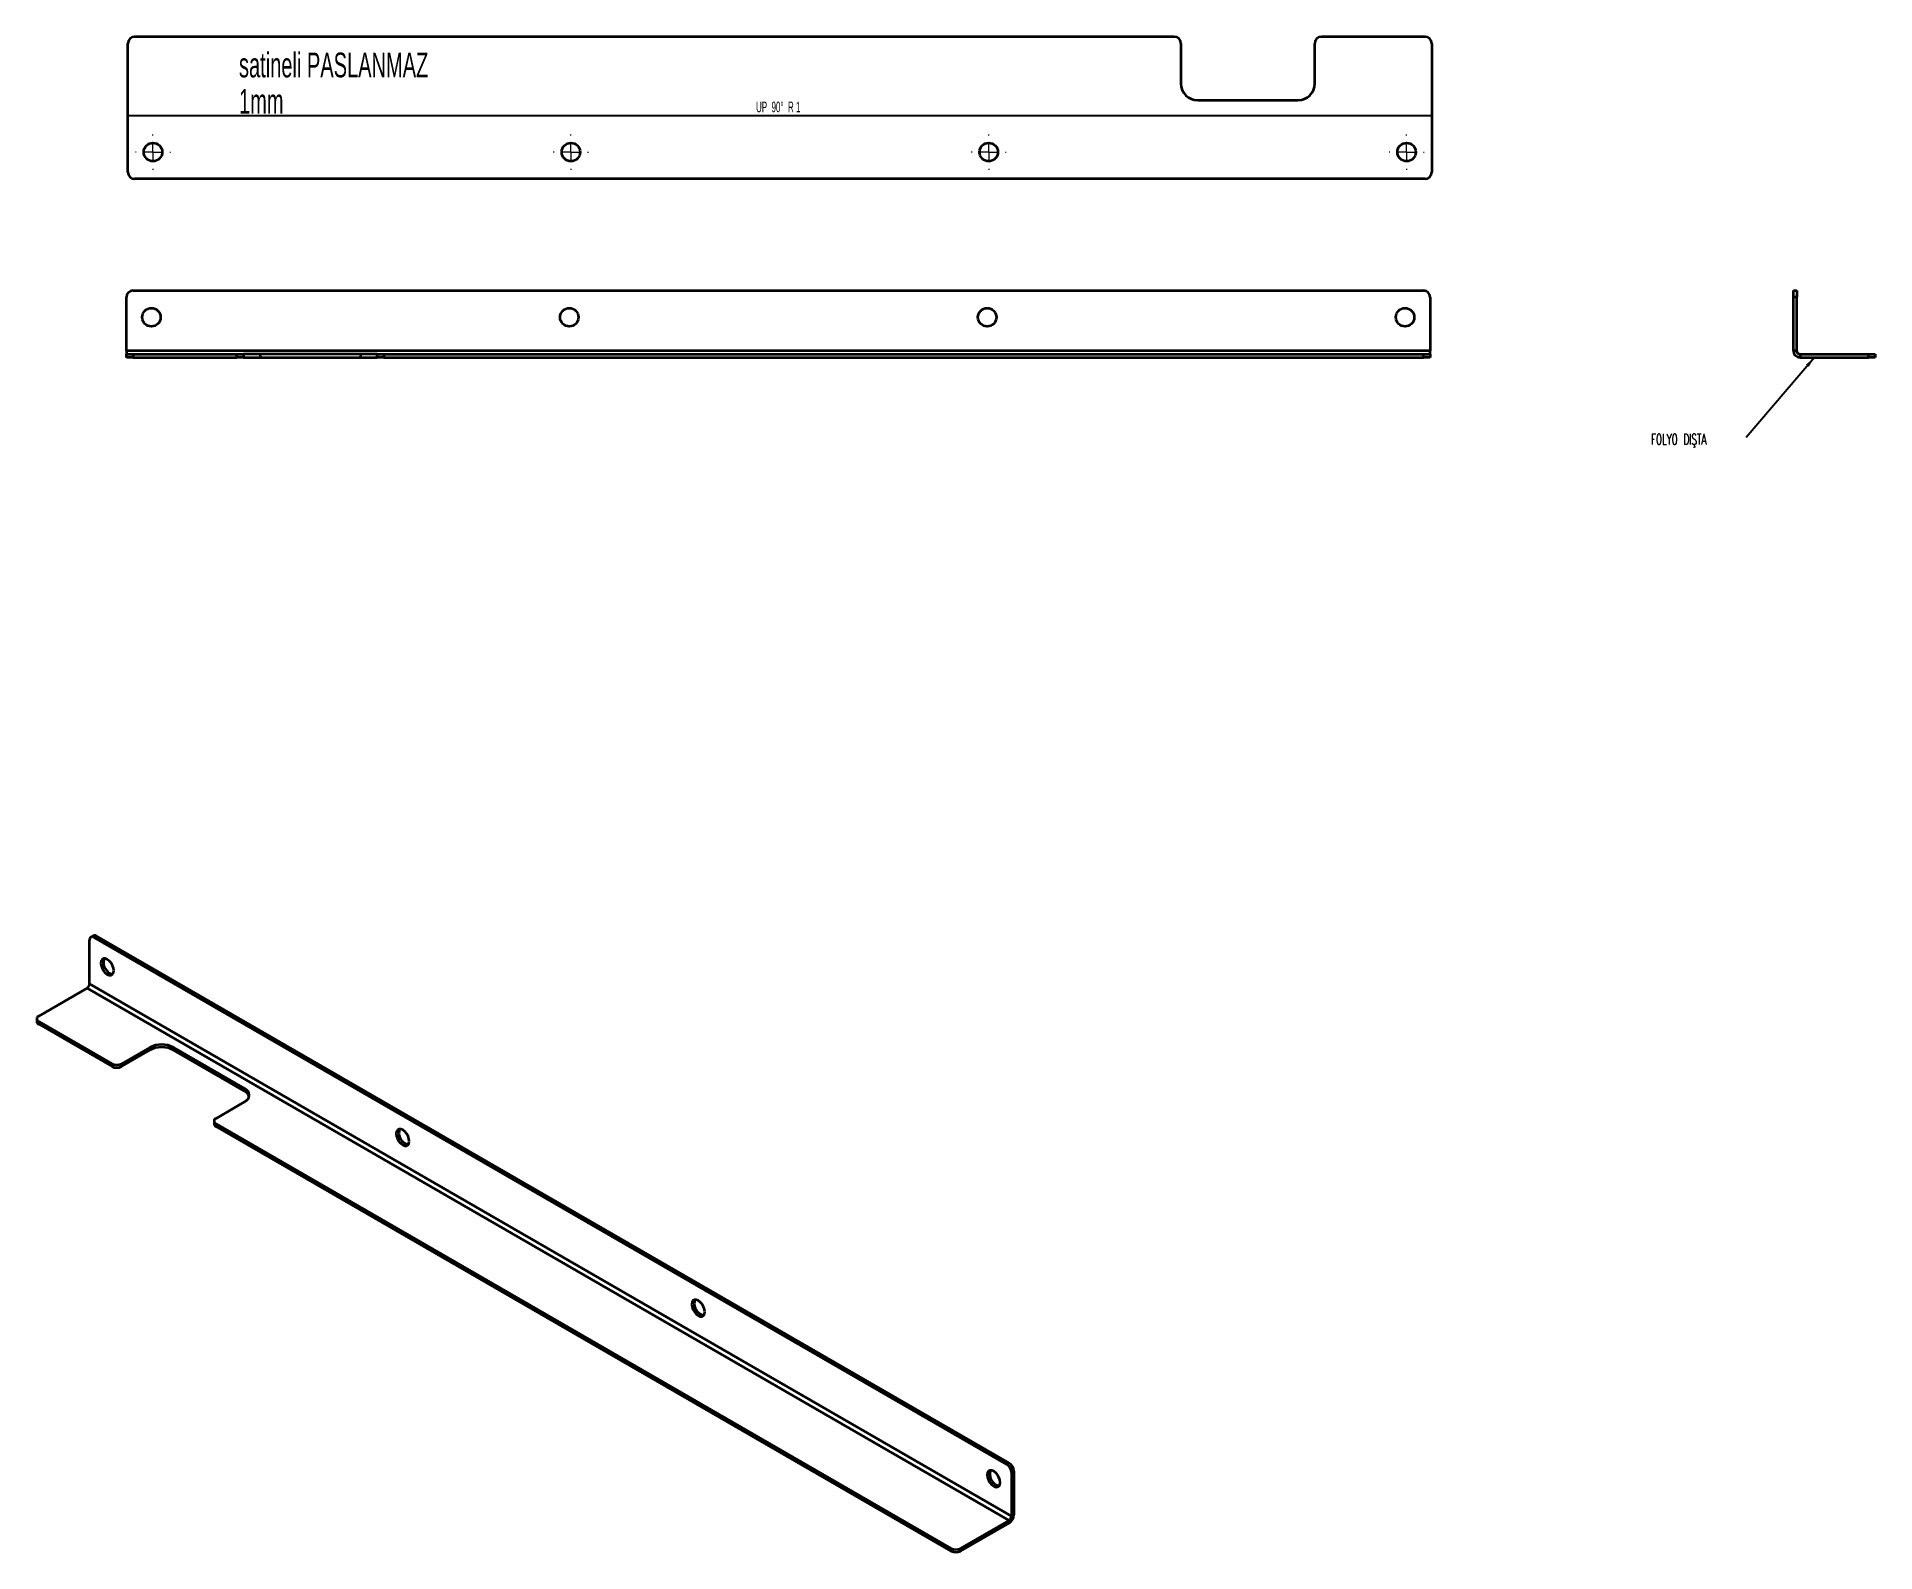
# Model space of a CAD drawing. Header units: millimetres. Extents: x -167 to 383, y -107 to 347.
import ezdxf

# ---------------------------------------------------------------- set-up
doc = ezdxf.new("R2010")
doc.units = ezdxf.units.MM
doc.styles.add('SLDTEXTSTYLE0', font='TXT', dxfattribs={"width": 0.605})
doc.styles.add('SLDTEXTSTYLE1', font='TXT', dxfattribs={"width": 0.605, "bigfont": 'bigfont'})
doc.styles.add('SLDTEXTSTYLE2', font='TXT', dxfattribs={"width": 0.56125})
doc.dimstyles.new('SLDDIMSTYLE0', dxfattribs={"dimtxt": 0.18, "dimasz": 3.302, "dimexe": 0, "dimexo": 0.0625, "dimgap": 0, "dimtad": 0, "dimtih": 1, "dimtoh": 1, "dimdec": 0, "dimrnd": 1e-09, "dimzin": 0, "dimdsep": 46, "dimtxsty": 'Standard', "dimsah": 1, "dimcen": 0.09, "dimadec": 0, "dimazin": 0, "dimtfac": 3.302, "dimtdec": 0, "dimtofl": 0, "dimtmove": 0, "dimatfit": 3, "dimfxl": 1, "dimfrac": 2, "dimtolj": 1, "dimtzin": 0, "dimarcsym": 0})

# ---------------------------------------------------------------- blocks, each defined once
blk = doc.blocks.new('SW_NOTE_0')
at = {"color": 0, "linetype": 'Continuous', "lineweight": 0, "insert": (-28.42, 1.08), "char_height": 3.175, "attachment_point": 1, "style": 'SLDTEXTSTYLE1'}
blk.add_mtext('FOLYO DIŞTA', dxfattribs=at)
blk = doc.blocks.new('SW_CENTERMARKSYMBOL_0')
at = {"color": 0, "linetype": 'Continuous', "lineweight": 18}
for p, q in [((-5, 0), (-5.25, 0)), ((0, 0), (-2.5, 0)), ((0, 5), (0, 5.25)), ((0, 0), (0, 2.5)), ((0, 0), (0, -2.5)), ((0, 0), (2.5, 0)), ((5, 0), (5.25, 0)), ((0, -5), (0, -5.25))]:
    blk.add_line(p, q, dxfattribs=at)
blk = doc.blocks.new('SW_CENTERMARKSYMBOL_1')
at = {"color": 0, "linetype": 'Continuous', "lineweight": 18}
for p, q in [((-5, 0), (-5.25, 0)), ((0, 0), (-2.5, 0)), ((0, 5), (0, 5.25)), ((0, 0), (0, 2.5)), ((0, 0), (0, -2.5)), ((0, 0), (2.5, 0)), ((5, 0), (5.25, 0)), ((0, -5), (0, -5.25))]:
    blk.add_line(p, q, dxfattribs=at)
blk = doc.blocks.new('SW_CENTERMARKSYMBOL_2')
at = {"color": 0, "linetype": 'Continuous', "lineweight": 18}
for p, q in [((-5, 0), (-5.25, 0)), ((0, 0), (-2.5, 0)), ((0, 5), (0, 5.25)), ((0, 0), (0, 2.5)), ((0, 0), (0, -2.5)), ((0, 0), (2.5, 0)), ((5, 0), (5.25, 0)), ((0, -5), (0, -5.25))]:
    blk.add_line(p, q, dxfattribs=at)
blk = doc.blocks.new('SW_CENTERMARKSYMBOL_3')
at = {"color": 0, "linetype": 'Continuous', "lineweight": 18}
for p, q in [((-5, 0), (-5.25, 0)), ((0, 0), (-2.5, 0)), ((0, 5), (0, 5.25)), ((0, 0), (0, 2.5)), ((0, 0), (0, -2.5)), ((0, 0), (2.5, 0)), ((5, 0), (5.25, 0)), ((0, -5), (0, -5.25))]:
    blk.add_line(p, q, dxfattribs=at)

msp = doc.modelspace()

# ---------------------------------------------------------------- linework, layer by layer
at = {"color": 7, "linetype": 'Continuous', "lineweight": 35}
for p, q in [((173.36, 346.69), (-137.64, 346.69)), ((248.36, 346.69), (217.36, 346.69)), ((-139.64, 306.19), (-139.64, 344.69)), ((175.36, 344.69), (175.36, 332.69)), ((215.36, 332.69), (215.36, 344.69)), ((250.36, 344.69), (250.36, 306.19)), ((180.36, 327.69), (210.36, 327.69)), ((248.36, 304.19), (-137.64, 304.19)), ((-138.11, 270.81), (247.89, 270.81)), ((358.54, 270.81), (359.54, 270.81)), ((358.54, 268.81), (358.54, 270.81)), ((359.54, 270.81), (359.54, 268.81)), ((-140.11, 252.81), (-140.11, 268.81)), ((249.89, 268.81), (249.89, 252.81)), ((359.54, 268.81), (358.54, 268.81)), ((358.54, 252.81), (358.54, 268.81)), ((359.54, 252.81), (359.54, 268.81)), ((249.89, 252.81), (-140.11, 252.81)), ((-140.11, 252.81), (-140.11, 251.81)), ((-140.11, 250.81), (-140.11, 251.81)), ((-140.11, 251.81), (-138.11, 251.81)), ((-138.11, 250.81), (-140.11, 250.81)), ((-138.11, 251.81), (-138.11, 250.81)), ((-138.11, 251.81), (-107.11, 251.81)), ((-138.11, 250.81), (-107.11, 250.81)), ((-107.11, 250.81), (-107.11, 251.81)), ((-107.11, 251.81), (-105.11, 251.81)), ((-105.11, 250.81), (-107.11, 250.81)), ((-105.11, 251.81), (-105.11, 250.81)), ((-100.11, 251.81), (-105.11, 251.81)), ((-105.11, 250.81), (-100.11, 250.81)), ((-100.11, 251.81), (-100.11, 250.81)), ((-70.11, 251.81), (-100.11, 251.81)), ((-100.11, 250.81), (-70.11, 250.81)), ((-70.11, 251.81), (-70.11, 250.81)), ((-65.11, 251.81), (-70.11, 251.81)), ((-70.11, 250.81), (-65.11, 250.81)), ((-65.11, 250.81), (-65.11, 251.81)), ((-65.11, 251.81), (-63.11, 251.81)), ((-63.11, 250.81), (-65.11, 250.81)), ((-63.11, 251.81), (-63.11, 250.81)), ((-63.11, 251.81), (247.89, 251.81)), ((-63.11, 250.81), (247.89, 250.81)), ((247.89, 250.81), (247.89, 251.81)), ((247.89, 251.81), (249.89, 251.81)), ((249.89, 250.81), (247.89, 250.81)), ((249.89, 251.81), (249.89, 252.81)), ((249.89, 251.81), (249.89, 250.81)), ((359.54, 252.81), (358.54, 252.81)), ((360.54, 251.81), (360.54, 250.81)), ((360.54, 251.81), (381.04, 251.81)), ((360.54, 250.81), (381.04, 250.81)), ((381.04, 250.81), (381.04, 251.81)), ((381.04, 251.81), (383.04, 251.81)), ((383.04, 250.81), (381.04, 250.81)), ((383.04, 251.81), (383.04, 250.81)), ((-150, 77.81), (-150.7, 77.41)), ((-149, 77.71), (-149.7, 77.31)), ((-149.7, 77.31), (123.24, -80.26)), ((-149, 77.71), (123.95, -79.85)), ((-151.12, 63.42), (-151.12, 76.49)), ((-151.83, 62.2), (-166.32, 53.83)), ((-151.83, 62.2), (123.95, -97)), ((124.65, -95.77), (-151.12, 63.42)), ((-166.91, 53.02), (-166.91, 52.2)), ((-166.32, 52.2), (-144.4, 39.54)), ((-166.32, 52.2), (-166.32, 51.38)), ((-166.32, 51.38), (-144.4, 38.73)), ((-133.09, 44.44), (-141.57, 39.54)), ((-133.09, 44.44), (-133.09, 43.63)), ((-104.8, 32.2), (-126.02, 44.44)), ((-126.02, 44.44), (-126.02, 43.63)), ((-144.4, 38.73), (-144.4, 39.54)), ((-141.57, 38.73), (-133.09, 43.63)), ((-141.57, 39.54), (-141.57, 38.73)), ((-126.02, 43.63), (-104.8, 31.38)), ((-113.29, 23.22), (-104.8, 28.12)), ((-104.8, 32.2), (-104.8, 31.38)), ((-113.87, 22.4), (-113.87, 21.58)), ((-113.29, 21.58), (106.62, -105.37)), ((-113.29, 21.58), (-113.29, 20.77)), ((-113.29, 20.77), (106.62, -106.18)), ((123.24, -80.26), (123.95, -79.85)), ((125.36, -82.3), (124.65, -82.71)), ((125.36, -82.3), (125.36, -95.37)), ((124.65, -82.71), (124.65, -95.77)), ((109.45, -105.37), (123.95, -97)), ((109.45, -106.18), (123.95, -97.82)), ((123.95, -97), (123.95, -97.82)), ((124.65, -95.77), (125.36, -95.37)), ((106.62, -106.18), (106.62, -105.37)), ((109.45, -105.37), (109.45, -106.18))]:
    msp.add_line(p, q, dxfattribs=at)
at = {"color": 7, "linetype": 'Continuous'}
msp.add_line((-139.64, 323.19), (250.36, 323.19), dxfattribs=at)
at = {"color": 7, "linetype": 'Continuous', "lineweight": 35, "flags": 128}
for points in [[(-143.87, 67.41), (-143.97, 68.16), (-144.24, 68.94), (-144.67, 69.69), (-145.21, 70.32), (-145.82, 70.77), (-146.42, 71.01), (-146.96, 71.01), (-147.39, 70.76), (-147.67, 70.29), (-147.76, 69.65), (-147.67, 68.9), (-147.39, 68.12), (-146.96, 67.37), (-146.42, 66.74), (-145.82, 66.28), (-145.21, 66.05), (-144.67, 66.05), (-144.24, 66.3), (-143.97, 66.77), (-143.87, 67.41)], [(-145.11, 66.69), (-144.51, 66.45), (-144.13, 66.43)], [(-55.48, 16.38), (-55.58, 17.13), (-55.85, 17.92), (-56.28, 18.66), (-56.83, 19.29), (-57.43, 19.75), (-58.03, 19.99), (-58.57, 19.98), (-59, 19.73), (-59.28, 19.26), (-59.37, 18.63), (-59.28, 17.88), (-59, 17.09), (-58.57, 16.35), (-58.03, 15.71), (-57.43, 15.26), (-56.83, 15.02), (-56.28, 15.03), (-55.85, 15.28), (-55.58, 15.74), (-55.48, 16.38)], [(-56.72, 15.67), (-56.12, 15.43), (-55.75, 15.41)], [(32.91, -34.64), (32.81, -33.9), (32.53, -33.11), (32.1, -32.37), (31.56, -31.73), (30.96, -31.28), (30.36, -31.04), (29.82, -31.05), (29.39, -31.29), (29.11, -31.76), (29.02, -32.4), (29.11, -33.15), (29.39, -33.93), (29.82, -34.68), (30.36, -35.31), (30.96, -35.77), (31.56, -36), (32.1, -36), (32.53, -35.75), (32.81, -35.28), (32.91, -34.64)], [(31.67, -35.36), (32.27, -35.6), (32.64, -35.62)], [(121.29, -85.67), (121.2, -84.92), (120.92, -84.14), (120.49, -83.39), (119.95, -82.76), (119.35, -82.3), (118.75, -82.07), (118.21, -82.07), (117.78, -82.32), (117.5, -82.79), (117.4, -83.43), (117.5, -84.17), (117.78, -84.96), (118.21, -85.7), (118.75, -86.34), (119.35, -86.79), (119.95, -87.03), (120.49, -87.02), (120.92, -86.78), (121.2, -86.31), (121.29, -85.67)], [(120.06, -86.38), (120.66, -86.62), (121.03, -86.65)]]:
    msp.add_lwpolyline(points, dxfattribs=at)
at = {"color": 7, "linetype": 'Continuous', "lineweight": 35}
for centre in [(-132.14, 312.19), (-7.14, 312.19), (117.86, 312.19), (242.86, 312.19), (-132.61, 262.81), (-7.61, 262.81), (117.39, 262.81), (242.39, 262.81)]:
    msp.add_circle(centre, 2.75, dxfattribs=at)
for centre, radius, start, end in [((-137.64, 344.69), 2, 90, 180), ((173.36, 344.69), 2, 0, 90), ((217.36, 344.69), 2, 90, 180), ((248.36, 344.69), 2, 0, 90), ((180.36, 332.69), 5, 180, 270), ((210.36, 332.69), 5, 270, 0), ((-137.64, 306.19), 2, 180, 270), ((248.36, 306.19), 2, 270, 0), ((-138.11, 268.81), 2, 90, 180), ((247.89, 268.81), 2, 0, 90), ((360.54, 252.81), 2, 180, 270), ((360.54, 252.81), 1, 180, 270), ((-150.26, 76.63), 0.873, 50.7967, 189.214), ((-149.58, 76.9), 1.01, 54.3824, 114.3071), ((-143.35, 69.87), 3.63, 161.2784, 241.0688), ((-152.65, 63.49), 1.54, 302.6055, 357.3945), ((-165.91, 52.3), 1.01, 185.6948, 245.6253), ((-166.01, 53.02), 0.873, 110.7834, 249.2166), ((-129.55, 37.62), 7.69, 62.6097, 117.3903), ((-129.55, 36.8), 7.69, 62.6097, 117.3903), ((-142.99, 42.27), 3.07, 242.6097, 297.3903), ((-142.99, 41.46), 3.07, 242.6097, 297.3903), ((-105.58, 30.16), 2.18, 290.7834, 69.2166), ((-105.96, 28.95), 2.69, 17.2451, 64.5495), ((-112.98, 22.4), 0.873, 110.7834, 249.2166), ((-112.87, 21.68), 1.01, 185.6948, 245.6253), ((-54.96, 18.84), 3.63, 161.2784, 241.0688), ((33.42, -32.18), 3.63, 161.2784, 241.0688), ((121.81, -83.21), 3.63, 161.2784, 241.0688), ((121.58, -82.85), 3.07, 2.6055, 57.3945), ((122.29, -82.44), 3.07, 2.6055, 57.3945), ((122.29, -95.23), 3.07, 302.6055, 357.3945), ((123.12, -95.7), 1.54, 302.6055, 357.3945), ((108.04, -102.64), 3.07, 242.6097, 297.3903), ((108.04, -103.45), 3.07, 242.6097, 297.3903)]:
    msp.add_arc(centre, radius, start, end, dxfattribs=at)

# ---------------------------------------------------------------- block references
at = {"color": 7, "linetype": 'Continuous', "lineweight": 18}
for name, p in [('SW_CENTERMARKSYMBOL_0', (-132.14, 312.19)), ('SW_CENTERMARKSYMBOL_1', (-7.14, 312.19)), ('SW_CENTERMARKSYMBOL_2', (117.86, 312.19)), ('SW_CENTERMARKSYMBOL_3', (242.86, 312.19))]:
    msp.add_blockref(name, p, dxfattribs=at)
at = {"color": 7, "linetype": 'Continuous', "lineweight": 0}
msp.add_blockref('SW_NOTE_0', (344.39, 226.82), dxfattribs=at)

# ---------------------------------------------------------------- texts
for s, insert, char_height, attachment_point, style in [('satineli PASLANMAZ', (-106.41, 341.96), 7.4083, 1, 'SLDTEXTSTYLE0'), ('1mm', (-106.41, 331.08), 7.408, 1, 'SLDTEXTSTYLE0'), ('UP  90°  R 1', (54.89, 327.28), 3.175, 2, 'SLDTEXTSTYLE2')]:
    msp.add_mtext(s, dxfattribs=dict(at, insert=insert, char_height=char_height, attachment_point=attachment_point, style=style))

# ---------------------------------------------------------------- leaders
msp.add_leader([(364.87, 250.81), (344.39, 226.82)], dimstyle='SLDDIMSTYLE0', dxfattribs=at)

doc.saveas('drawing.dxf')
